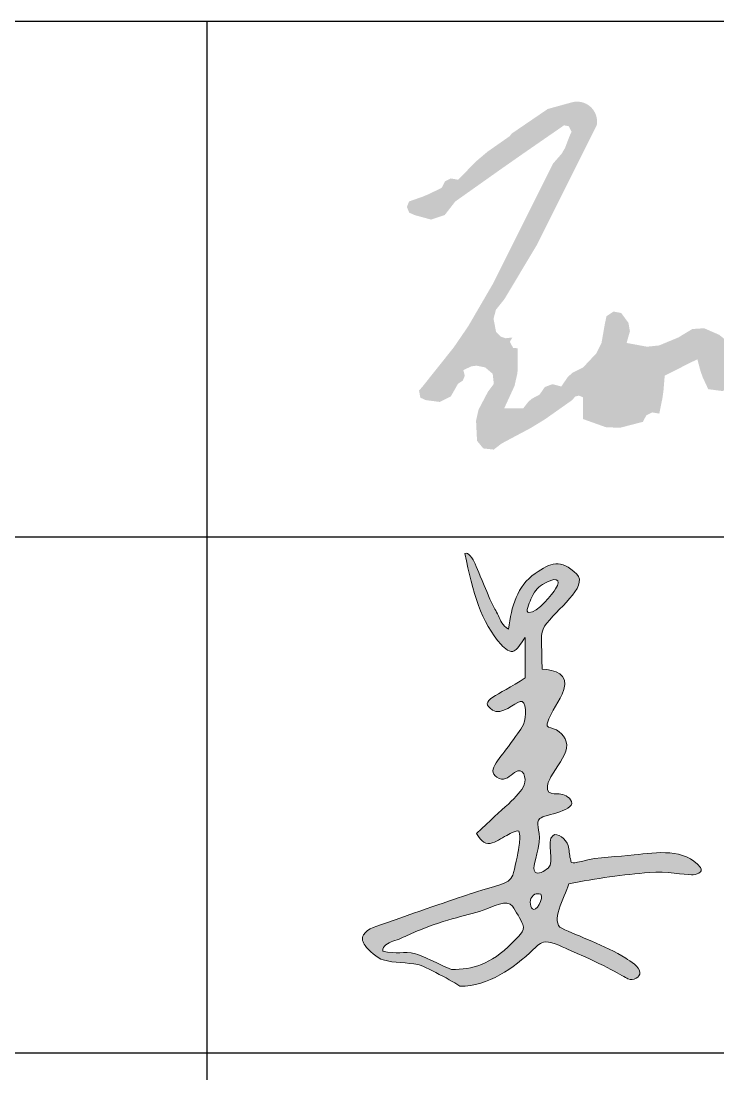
# Model space of a CAD drawing. Extents: x -129922 to 1190196, y -520662 to 139923.
# Drawn here: x 58029.5 to 58245.7, y -324208.6 to -323882 of the extents above; entities that cross this region are included whole.
import ezdxf
from ezdxf.enums import TextEntityAlignment as Align

# ---------------------------------------------------------------- set-up
doc = ezdxf.new("R2010")
doc.units = 0
doc.header["$LTSCALE"] = 1000
doc.header["$MEASUREMENT"] = 0
doc.linetypes.add('DASH', pattern=[0.35, 0.25, -0.1])
doc.layers.add('QIANMING', color=7, linetype='Continuous')
doc.layers.add('Y-云图图框', color=7, linetype='Continuous')
doc.layers.add('S-板-COLU', color=50, linetype='DASH', lineweight=20)
doc.layers.add('S-通用-TEXT', color=7, linetype='Continuous', lineweight=20)
doc.styles.add('_YT_Name', font='', dxfattribs={"width": 0.8})
doc.styles.add('_YT_Sign_Text', font='ros.shx', dxfattribs={"width": 0.8, "bigfont": 'hztxt.shx'})
doc.styles.get("Standard").update_dxf_attribs({"font": 'gbenor.shx', "bigfont": 'gbcbig.shx'})
doc.styles.get('_YT_Name').set_extended_font_data('SimHei')

# ---------------------------------------------------------------- blocks, each defined once
blk = doc.blocks.new('ECMCTK_A1_竖_单行图名--0')
for p, q in [((326, 34), (566, 34)), ((357, 10), (357, 34)), ((326, 26), (566, 26)), ((326, 18), (442.965, 18))]:
    blk.add_line(p, q)
at = {"color": 80, "flags": 3}
for tag, height, p in [('YTHQINS', 3, (593.314, 817.5)), ('ECMCKEY', 3, (440.092, 590.571)), ('YTTQINS', 3.75, (595.351, 11.875)), ('YTFRAME', 3, (375.972, 4.922)), ('YTBARCODE_T1', 3, (493.744, 4.57))]:
    blk.add_attdef(tag, text='', height=height, dxfattribs=at).set_placement(p, align=Align.MIDDLE_CENTER)
for tag, height, style, width, p in [('工程号', 4, '_YT_Sign_Text', 0.5, (557.076, 44.123)), ('证书编号', 4, '_YT_Sign_Text', 0.8, (461.866, 43.811)), ('审查批准号', 4, '_YT_Sign_Text', 0.8, (514.064, 43.811)), ('设计单位', 6, '_YT_Name', 0.8, (376.746, 38.601)), ('建设单位', 4, '_YT_Sign_Text', 0.8, (487.96, 36.114)), ('阶段', 4, '_YT_Sign_Text', 0.8, (557.076, 35.814)), ('项目号', 4, '_YT_Sign_Text', 0.5, (575.077, 33.721)), ('项目名称', 4, '_YT_Sign_Text', 0.8, (487.96, 28.114)), ('专业', 4, '_YT_Sign_Text', 0.8, (557.076, 27.31)), ('图纸编号', 4, '_YT_Sign_Text', 0.5, (556.929, 19.362)), ('图纸名称', 4.5, '_YT_Name', 0.8, (488.389, 15.063)), ('版本号', 4, '_YT_Sign_Text', 0.8, (575.077, 13.002)), ('出图比例', 4.2, '_YT_Sign_Text', 0.8, (434.825, 11.782)), ('日期', 4, '_YT_Sign_Text', 0.5, (556.88, 12.129))]:
    blk.add_attdef(tag, text='', height=height, dxfattribs=dict(style=style, width=width)).set_placement(p, align=Align.CENTER)
at = {"style": '_YT_Sign_Text', "width": 0.8, "flags": 3}
for tag, p, height in [('{审定人}', (358.87, 26.451), 6.24), ('{校对人}', (411.349, 26.531), 6.24), ('[审定人]', (343.945, 27.808), 4.104), ('[校对人]', (395.235, 27.824), 4.104), ('{审核人}', (359.98, 18.44), 6.24), ('{设计人}', (411.48, 18.539), 6.24), ('[设计人]', (395.473, 20.211), 4.104), ('[审核人]', (344.012, 19.756), 4.104), ('{项目负责人}', (361.28, 10.719), 6.24), ('{专业负责人}', (411.579, 10.361), 6.24), ('[项目负责人]', (343.778, 12.012), 4.104), ('[专业负责人]', (395.741, 11.768), 4.104)]:
    blk.add_attdef(tag, p, '', height=height, dxfattribs=at)
at = {"color": 80, "flags": 3}
for tag, p in [('YTQRCODE', (304.556, 12.073)), ('YTBZSIT', (10, 10)), ('EXT_TK_LEFT', (10, 10))]:
    blk.add_attdef(tag, p, '', height=3, dxfattribs=at)
blk = doc.blocks.new('jg-jiangqingchun')
h = blk.add_hatch(color=256)
edge = h.paths.add_edge_path()
edge.add_spline(control_points=[(271.69, 294.48), (271.69, 273.67), (271.69, 284.08), (271.69, 263.27)], knot_values=[0, 0, 0, 0, 1, 1, 1, 1], degree=3, periodic=0)
edge.add_spline(control_points=[(271.69, 263.27), (249.99, 248.51), (234.55, 245.81), (246.25, 238.13)], knot_values=[0, 0, 0, 0, 1, 1, 1, 1], degree=3, periodic=0)
edge.add_spline(control_points=[(246.25, 238.13), (252.99, 233.71), (263.83, 243.74), (267.8, 244.87)], knot_values=[0, 0, 0, 0, 1, 1, 1, 1], degree=3, periodic=0)
edge.add_spline(control_points=[(267.8, 244.87), (272.65, 246.24), (272.92, 232.92), (270.26, 226.96)], knot_values=[0, 0, 0, 0, 1, 1, 1, 1], degree=3, periodic=0)
edge.add_spline(control_points=[(270.26, 226.96), (268, 221.9), (264.28, 218.26), (258.61, 210.03)], knot_values=[0, 0, 0, 0, 1, 1, 1, 1], degree=3, periodic=0)
edge.add_spline(control_points=[(258.61, 210.03), (251.43, 199.6), (240.15, 190.16), (251.5, 185.04)], knot_values=[0, 0, 0, 0, 1, 1, 1, 1], degree=3, periodic=0)
edge.add_spline(control_points=[(251.5, 185.04), (256.02, 183.01), (259.93, 187.22), (263.45, 189.72)], knot_values=[0, 0, 0, 0, 1, 1, 1, 1], degree=3, periodic=0)
edge.add_spline(control_points=[(263.45, 189.72), (270.4, 194.66), (272.86, 184.97), (270.89, 180.27)], knot_values=[0, 0, 0, 0, 1, 1, 1, 1], degree=3, periodic=0)
edge.add_spline(control_points=[(270.89, 180.27), (266.78, 170.51), (254.5, 162.79), (233.98, 142.34)], knot_values=[0, 0, 0, 0, 1, 1, 1, 1], degree=3, periodic=0)
edge.add_spline(control_points=[(233.98, 142.34), (236.15, 138.39), (239.63, 133.84), (244.38, 134.77)], knot_values=[0, 0, 0, 0, 1, 1, 1, 1], degree=3, periodic=0)
edge.add_spline(control_points=[(244.38, 134.77), (249.11, 135.7), (252.8, 138.64), (257.35, 140.99)], knot_values=[0, 0, 0, 0, 1, 1, 1, 1], degree=3, periodic=0)
edge.add_spline(control_points=[(257.35, 140.99), (260.36, 142.55), (266.5, 146.19), (267.1, 143.48)], knot_values=[0, 0, 0, 0, 1, 1, 1, 1], degree=3, periodic=0)
edge.add_spline(control_points=[(267.1, 143.48), (267.95, 139.63), (267.23, 135.85), (266.75, 131.91)], knot_values=[0, 0, 0, 0, 1, 1, 1, 1], degree=3, periodic=0)
edge.add_spline(control_points=[(266.75, 131.91), (266.14, 126.99), (263.52, 114.73), (261.97, 110.12)], knot_values=[0, 0, 0, 0, 1, 1, 1, 1], degree=3, periodic=0)
edge.add_spline(control_points=[(261.97, 110.12), (259.47, 102.7), (247.1, 101.67), (233.88, 97.2)], knot_values=[0, 0, 0, 0, 1, 1, 1, 1], degree=3, periodic=0)
edge.add_spline(control_points=[(233.88, 97.2), (222.9, 93.48), (197.31, 85.05), (170.09, 75.25)], knot_values=[0, 0, 0, 0, 1, 1, 1, 1], degree=3, periodic=0)
edge.add_spline(control_points=[(170.09, 75.25), (154.52, 69.64), (150.04, 69.43), (146.17, 63.73)], knot_values=[0, 0, 0, 0, 1, 1, 1, 1], degree=3, periodic=0)
edge.add_spline(control_points=[(146.17, 63.73), (144.4, 61.12), (145.85, 57.99), (147.46, 55.64)], knot_values=[0, 0, 0, 0, 1, 1, 1, 1], degree=3, periodic=0)
edge.add_spline(control_points=[(147.46, 55.64), (150.22, 51.62), (156.72, 45.76), (161.54, 44.39)], knot_values=[0, 0, 0, 0, 1, 1, 1, 1], degree=3, periodic=0)
edge.add_spline(control_points=[(161.54, 44.39), (170.07, 41.97), (180.02, 42.51), (188.45, 40.81)], knot_values=[0, 0, 0, 0, 1, 1, 1, 1], degree=3, periodic=0)
edge.add_spline(control_points=[(188.45, 40.81), (192.83, 39.93), (217.39, 27.04), (220.98, 24.01)], knot_values=[0, 0, 0, 0, 1, 1, 1, 1], degree=3, periodic=0)
edge.add_spline(control_points=[(220.98, 24.01), (243.38, 24.01), (262.25, 37.73), (278.14, 52.67)], knot_values=[0, 0, 0, 0, 1, 1, 1, 1], degree=3, periodic=0)
edge.add_spline(control_points=[(278.14, 52.67), (280.76, 55.13), (283.5, 58.18), (287.38, 58.4)], knot_values=[0, 0, 0, 0, 1, 1, 1, 1], degree=3, periodic=0)
edge.add_spline(control_points=[(287.38, 58.4), (293.16, 58.73), (302.66, 53.46), (306.91, 51.67)], knot_values=[0, 0, 0, 0, 1, 1, 1, 1], degree=3, periodic=0)
edge.add_spline(control_points=[(306.91, 51.67), (335.13, 39.76), (347.15, 31.71), (351.27, 29.78)], knot_values=[0, 0, 0, 0, 1, 1, 1, 1], degree=3, periodic=0)
edge.add_spline(control_points=[(351.27, 29.78), (355.8, 27.66), (360.81, 31.3), (360.68, 34.48)], knot_values=[0, 0, 0, 0, 1, 1, 1, 1], degree=3, periodic=0)
edge.add_spline(control_points=[(360.68, 34.48), (360.48, 39.19), (352.99, 43.61), (349.59, 45.77)], knot_values=[0, 0, 0, 0, 1, 1, 1, 1], degree=3, periodic=0)
edge.add_spline(control_points=[(349.59, 45.77), (333.77, 55.84), (312.08, 63.03), (300.05, 68.9)], knot_values=[0, 0, 0, 0, 1, 1, 1, 1], degree=3, periodic=0)
edge.add_spline(control_points=[(300.05, 68.9), (291.01, 73.31), (301.75, 92.44), (305.5, 103.33)], knot_values=[0, 0, 0, 0, 1, 1, 1, 1], degree=3, periodic=0)
edge.add_spline(control_points=[(305.5, 103.33), (326.49, 107.8), (348.13, 110.55), (367.94, 112.17)], knot_values=[0, 0, 0, 0, 1, 1, 1, 1], degree=3, periodic=0)
edge.add_spline(control_points=[(367.94, 112.17), (381.17, 113.26), (394.87, 110.44), (400.55, 110.39)], knot_values=[0, 0, 0, 0, 1, 1, 1, 1], degree=3, periodic=0)
edge.add_spline(control_points=[(400.55, 110.39), (403.93, 110.36), (410.5, 112.32), (407.58, 115.98)], knot_values=[0, 0, 0, 0, 1, 1, 1, 1], degree=3, periodic=0)
edge.add_spline(control_points=[(407.58, 115.98), (395.23, 131.45), (373.71, 127.65), (356.16, 125.81)], knot_values=[0, 0, 0, 0, 1, 1, 1, 1], degree=3, periodic=0)
edge.add_spline(control_points=[(356.16, 125.81), (343.54, 124.49), (328.58, 124.42), (315.26, 120.85)], knot_values=[0, 0, 0, 0, 1, 1, 1, 1], degree=3, periodic=0)
edge.add_spline(control_points=[(315.26, 120.85), (306.02, 118.38), (307.68, 120.07), (306.76, 122.74)], knot_values=[0, 0, 0, 0, 1, 1, 1, 1], degree=3, periodic=0)
edge.add_spline(control_points=[(306.76, 122.74), (305.63, 126.03), (306.03, 129.65), (304.96, 133.07)], knot_values=[0, 0, 0, 0, 1, 1, 1, 1], degree=3, periodic=0)
edge.add_spline(control_points=[(304.96, 133.07), (303.37, 138.14), (296.56, 143.45), (293.22, 140.99)], knot_values=[0, 0, 0, 0, 1, 1, 1, 1], degree=3, periodic=0)
edge.add_spline(control_points=[(293.22, 140.99), (287.26, 136.6), (295.2, 120.12), (289.46, 115.54)], knot_values=[0, 0, 0, 0, 1, 1, 1, 1], degree=3, periodic=0)
edge.add_spline(control_points=[(289.46, 115.54), (286.65, 113.3), (281.46, 110.09), (279.38, 112.5)], knot_values=[0, 0, 0, 0, 1, 1, 1, 1], degree=3, periodic=0)
edge.add_spline(control_points=[(279.38, 112.5), (276.26, 116.11), (280.74, 121.62), (282.44, 135.76)], knot_values=[0, 0, 0, 0, 1, 1, 1, 1], degree=3, periodic=0)
edge.add_spline(control_points=[(282.44, 135.76), (283.68, 146.05), (278.84, 150.44), (283.12, 154.18)], knot_values=[0, 0, 0, 0, 1, 1, 1, 1], degree=3, periodic=0)
edge.add_spline(control_points=[(283.12, 154.18), (286.24, 156.91), (313.09, 160.39), (306.89, 168.64)], knot_values=[0, 0, 0, 0, 1, 1, 1, 1], degree=3, periodic=0)
edge.add_spline(control_points=[(306.89, 168.64), (304.43, 171.9), (300.42, 173.33), (296.43, 173.09)], knot_values=[0, 0, 0, 0, 1, 1, 1, 1], degree=3, periodic=0)
edge.add_spline(control_points=[(296.43, 173.09), (293.61, 172.92), (289.48, 173.64), (289.06, 176.22)], knot_values=[0, 0, 0, 0, 1, 1, 1, 1], degree=3, periodic=0)
edge.add_spline(control_points=[(289.06, 176.22), (288.28, 181.03), (289.97, 183.21), (291.62, 186.26)], knot_values=[0, 0, 0, 0, 1, 1, 1, 1], degree=3, periodic=0)
edge.add_spline(control_points=[(291.62, 186.26), (295.65, 193.7), (302.97, 202.59), (303.8, 208.71)], knot_values=[0, 0, 0, 0, 1, 1, 1, 1], degree=3, periodic=0)
edge.add_spline(control_points=[(303.8, 208.71), (304.74, 215.54), (299.96, 221.54), (293.64, 223.69)], knot_values=[0, 0, 0, 0, 1, 1, 1, 1], degree=3, periodic=0)
edge.add_spline(control_points=[(293.64, 223.69), (290.54, 224.74), (287.77, 224.47), (288.73, 227.6)], knot_values=[0, 0, 0, 0, 1, 1, 1, 1], degree=3, periodic=0)
edge.add_spline(control_points=[(288.73, 227.6), (291.99, 238.22), (298.6, 244.56), (301.71, 254.04)], knot_values=[0, 0, 0, 0, 1, 1, 1, 1], degree=3, periodic=0)
edge.add_spline(control_points=[(301.71, 254.04), (305.53, 265.66), (294.86, 269.58), (284.7, 269.77)], knot_values=[0, 0, 0, 0, 1, 1, 1, 1], degree=3, periodic=0)
edge.add_spline(control_points=[(284.7, 269.77), (284.7, 292), (282.83, 297.5), (286.68, 303.12)], knot_values=[0, 0, 0, 0, 1, 1, 1, 1], degree=3, periodic=0)
edge.add_spline(control_points=[(286.68, 303.12), (295.59, 316.15), (321.13, 333.97), (311.63, 343.54)], knot_values=[0, 0, 0, 0, 1, 1, 1, 1], degree=3, periodic=0)
edge.add_spline(control_points=[(311.63, 343.54), (299.18, 356.09), (291.23, 352.43), (279.44, 344.14)], knot_values=[0, 0, 0, 0, 1, 1, 1, 1], degree=3, periodic=0)
edge.add_spline(control_points=[(279.44, 344.14), (265.47, 334.31), (260.91, 318.48), (258.69, 300.98)], knot_values=[0, 0, 0, 0, 1, 1, 1, 1], degree=3, periodic=0)
edge.add_spline(control_points=[(258.69, 300.98), (253.66, 303.87), (252.68, 307.41), (250.87, 311.34)], knot_values=[0, 0, 0, 0, 1, 1, 1, 1], degree=3, periodic=0)
edge.add_spline(control_points=[(250.87, 311.34), (248.85, 315.71), (247.59, 316.39), (244.29, 324.27)], knot_values=[0, 0, 0, 0, 1, 1, 1, 1], degree=3, periodic=0)
edge.add_spline(control_points=[(244.29, 324.27), (237.21, 341.12), (235.37, 345.71), (232.79, 351.68)], knot_values=[0, 0, 0, 0, 1, 1, 1, 1], degree=3, periodic=0)
edge.add_spline(control_points=[(232.79, 351.68), (231.25, 355.23), (226.99, 361.72), (224.88, 359.5)], knot_values=[0, 0, 0, 0, 1, 1, 1, 1], degree=3, periodic=0)
edge.add_spline(control_points=[(224.88, 359.5), (231.32, 329.24), (237.2, 306.3), (253.11, 288.92)], knot_values=[0, 0, 0, 0, 1, 1, 1, 1], degree=3, periodic=0)
edge.add_spline(control_points=[(253.11, 288.92), (255.72, 286.07), (260.06, 282.21), (263.19, 284.13)], knot_values=[0, 0, 0, 0, 1, 1, 1, 1], degree=3, periodic=0)
edge.add_spline(control_points=[(263.19, 284.13), (267.06, 286.5), (268.83, 291.16), (271.69, 294.48)], knot_values=[0, 0, 0, 0, 1, 1, 1, 1], degree=3, periodic=0)
edge = h.paths.add_edge_path(flags=16)
edge.add_spline(control_points=[(274.43, 313.73), (271.51, 313.83), (274.7, 320.78), (276.07, 324.12)], knot_values=[0, 0, 0, 0, 1, 1, 1, 1], degree=3, periodic=0)
edge.add_spline(control_points=[(276.07, 324.12), (278.39, 329.79), (280.84, 332.77), (285.01, 335.47)], knot_values=[0, 0, 0, 0, 1, 1, 1, 1], degree=3, periodic=0)
edge.add_spline(control_points=[(285.01, 335.47), (294.78, 341.8), (300.48, 340.21), (295.28, 332.16)], knot_values=[0, 0, 0, 0, 1, 1, 1, 1], degree=3, periodic=0)
edge.add_spline(control_points=[(295.28, 332.16), (292.96, 328.57), (281.34, 313.49), (274.43, 313.73)], knot_values=[0, 0, 0, 0, 1, 1, 1, 1], degree=3, periodic=0)
edge = h.paths.add_edge_path(flags=16)
edge.add_spline(control_points=[(282.38, 95.69), (287.52, 96.19), (281.88, 83.09), (278.31, 83.56)], knot_values=[0, 0, 0, 0, 1, 1, 1, 1], degree=3, periodic=0)
edge.add_spline(control_points=[(278.31, 83.56), (275.53, 83.92), (274.5, 90.54), (276.81, 93.19)], knot_values=[0, 0, 0, 0, 1, 1, 1, 1], degree=3, periodic=0)
edge.add_spline(control_points=[(276.81, 93.19), (279.25, 95.99), (278.68, 95.34), (282.38, 95.69)], knot_values=[0, 0, 0, 0, 1, 1, 1, 1], degree=3, periodic=0)
edge = h.paths.add_edge_path(flags=16)
edge.add_spline(control_points=[(238.94, 82.95), (246.26, 85.42), (257.78, 91.94), (261.74, 86.07)], knot_values=[0, 0, 0, 0, 1, 1, 1, 1], degree=3, periodic=0)
edge.add_spline(control_points=[(261.74, 86.07), (264.19, 82.45), (268.25, 75.59), (269.88, 71.82)], knot_values=[0, 0, 0, 0, 1, 1, 1, 1], degree=3, periodic=0)
edge.add_spline(control_points=[(269.88, 71.82), (272.11, 66.66), (265.41, 61.63), (261.47, 57.63)], knot_values=[0, 0, 0, 0, 1, 1, 1, 1], degree=3, periodic=0)
edge.add_spline(control_points=[(261.47, 57.63), (244.61, 40.48), (230.95, 37.07), (214.48, 37.01)], knot_values=[0, 0, 0, 0, 1, 1, 1, 1], degree=3, periodic=0)
edge.add_spline(control_points=[(214.48, 37.01), (194.94, 45.43), (191.44, 47.84), (186.47, 49.17)], knot_values=[0, 0, 0, 0, 1, 1, 1, 1], degree=3, periodic=0)
edge.add_spline(control_points=[(186.47, 49.17), (177.18, 51.65), (171.98, 48.23), (161.16, 51.32)], knot_values=[0, 0, 0, 0, 1, 1, 1, 1], degree=3, periodic=0)
edge.add_spline(control_points=[(161.16, 51.32), (161.02, 55.33), (165.38, 57.68), (169.01, 58.83)], knot_values=[0, 0, 0, 0, 1, 1, 1, 1], degree=3, periodic=0)
edge.add_spline(control_points=[(169.01, 58.83), (173.52, 60.26), (177.21, 62.11), (181.96, 64.2)], knot_values=[0, 0, 0, 0, 1, 1, 1, 1], degree=3, periodic=0)
edge.add_spline(control_points=[(181.96, 64.2), (209.45, 76.29), (223.82, 77.86), (238.94, 82.95)], knot_values=[0, 0, 0, 0, 1, 1, 1, 1], degree=3, periodic=0)
for points in [[(224.88, 359.5), (226.99, 361.72), (231.25, 355.23), (232.79, 351.68)], [(253.11, 288.92), (237.2, 306.3), (231.32, 329.24), (224.88, 359.5)], [(232.79, 351.68), (235.37, 345.71), (237.21, 341.12), (244.29, 324.27)], [(279.44, 344.14), (291.23, 352.43), (299.18, 356.09), (311.63, 343.54)], [(258.69, 300.98), (260.91, 318.48), (265.47, 334.31), (279.44, 344.14)], [(311.63, 343.54), (321.13, 333.97), (295.59, 316.15), (286.68, 303.12)], [(285.01, 335.47), (280.84, 332.77), (278.39, 329.79), (276.07, 324.12)], [(295.28, 332.16), (300.48, 340.21), (294.78, 341.8), (285.01, 335.47)], [(274.43, 313.73), (281.34, 313.49), (292.96, 328.57), (295.28, 332.16)], [(244.29, 324.27), (247.59, 316.39), (248.85, 315.71), (250.87, 311.34)], [(276.07, 324.12), (274.7, 320.78), (271.51, 313.83), (274.43, 313.73)], [(250.87, 311.34), (252.68, 307.41), (253.66, 303.87), (258.69, 300.98)], [(286.68, 303.12), (282.83, 297.5), (284.7, 292), (284.7, 269.77)], [(271.69, 294.48), (268.83, 291.16), (267.06, 286.5), (263.19, 284.13)], [(271.69, 263.27), (271.69, 284.08), (271.69, 273.67), (271.69, 294.48)], [(263.19, 284.13), (260.06, 282.21), (255.72, 286.07), (253.11, 288.92)], [(284.7, 269.77), (294.86, 269.58), (305.53, 265.66), (301.71, 254.04)], [(246.25, 238.13), (234.55, 245.81), (249.99, 248.51), (271.69, 263.27)], [(301.71, 254.04), (298.6, 244.56), (291.99, 238.22), (288.73, 227.6)], [(270.26, 226.96), (272.92, 232.92), (272.65, 246.24), (267.8, 244.87)], [(267.8, 244.87), (263.83, 243.74), (252.99, 233.71), (246.25, 238.13)], [(258.61, 210.03), (264.28, 218.26), (268, 221.9), (270.26, 226.96)], [(288.73, 227.6), (287.77, 224.47), (290.54, 224.74), (293.64, 223.69)], [(293.64, 223.69), (299.96, 221.54), (304.74, 215.54), (303.8, 208.71)], [(251.5, 185.04), (240.15, 190.16), (251.43, 199.6), (258.61, 210.03)], [(303.8, 208.71), (302.97, 202.59), (295.65, 193.7), (291.62, 186.26)], [(263.45, 189.72), (259.93, 187.22), (256.02, 183.01), (251.5, 185.04)], [(270.89, 180.27), (272.86, 184.97), (270.4, 194.66), (263.45, 189.72)], [(233.98, 142.34), (254.5, 162.79), (266.78, 170.51), (270.89, 180.27)], [(291.62, 186.26), (289.97, 183.21), (288.28, 181.03), (289.06, 176.22)], [(289.06, 176.22), (289.48, 173.64), (293.61, 172.92), (296.43, 173.09)], [(296.43, 173.09), (300.42, 173.33), (304.43, 171.9), (306.89, 168.64)], [(306.89, 168.64), (313.09, 160.39), (286.24, 156.91), (283.12, 154.18)], [(283.12, 154.18), (278.84, 150.44), (283.68, 146.05), (282.44, 135.76)], [(244.38, 134.77), (239.63, 133.84), (236.15, 138.39), (233.98, 142.34)], [(257.35, 140.99), (252.8, 138.64), (249.11, 135.7), (244.38, 134.77)], [(267.1, 143.48), (266.5, 146.19), (260.36, 142.55), (257.35, 140.99)], [(266.75, 131.91), (267.23, 135.85), (267.95, 139.63), (267.1, 143.48)], [(289.46, 115.54), (295.2, 120.12), (287.26, 136.6), (293.22, 140.99)], [(293.22, 140.99), (296.56, 143.45), (303.37, 138.14), (304.96, 133.07)], [(261.97, 110.12), (263.52, 114.73), (266.14, 126.99), (266.75, 131.91)], [(282.44, 135.76), (280.74, 121.62), (276.26, 116.11), (279.38, 112.5)], [(304.96, 133.07), (306.03, 129.65), (305.63, 126.03), (306.76, 122.74)], [(356.16, 125.81), (373.71, 127.65), (395.23, 131.45), (407.58, 115.98)], [(306.76, 122.74), (307.68, 120.07), (306.02, 118.38), (315.26, 120.85)], [(315.26, 120.85), (328.58, 124.42), (343.54, 124.49), (356.16, 125.81)], [(279.38, 112.5), (281.46, 110.09), (286.65, 113.3), (289.46, 115.54)], [(407.58, 115.98), (410.5, 112.32), (403.93, 110.36), (400.55, 110.39)], [(233.88, 97.2), (247.1, 101.67), (259.47, 102.7), (261.97, 110.12)], [(367.94, 112.17), (348.13, 110.55), (326.49, 107.8), (305.5, 103.33)], [(400.55, 110.39), (394.87, 110.44), (381.17, 113.26), (367.94, 112.17)], [(305.5, 103.33), (301.75, 92.44), (291.01, 73.31), (300.05, 68.9)], [(170.09, 75.25), (197.31, 85.05), (222.9, 93.48), (233.88, 97.2)], [(238.94, 82.95), (246.26, 85.42), (257.78, 91.94), (261.74, 86.07)], [(278.31, 83.56), (275.53, 83.92), (274.5, 90.54), (276.81, 93.19)], [(276.81, 93.19), (279.25, 95.99), (278.68, 95.34), (282.38, 95.69)], [(282.38, 95.69), (287.52, 96.19), (281.88, 83.09), (278.31, 83.56)], [(181.96, 64.2), (209.45, 76.29), (223.82, 77.86), (238.94, 82.95)], [(261.74, 86.07), (264.19, 82.45), (268.25, 75.59), (269.88, 71.82)], [(146.17, 63.73), (150.04, 69.43), (154.52, 69.64), (170.09, 75.25)], [(269.88, 71.82), (272.11, 66.66), (265.41, 61.63), (261.47, 57.63)], [(300.05, 68.9), (312.08, 63.03), (333.77, 55.84), (349.59, 45.77)], [(147.46, 55.64), (145.85, 57.99), (144.4, 61.12), (146.17, 63.73)], [(161.16, 51.32), (161.02, 55.33), (165.38, 57.68), (169.01, 58.83)], [(169.01, 58.83), (173.52, 60.26), (177.21, 62.11), (181.96, 64.2)], [(261.47, 57.63), (244.61, 40.48), (230.95, 37.07), (214.48, 37.01)], [(287.38, 58.4), (283.5, 58.18), (280.76, 55.13), (278.14, 52.67)], [(306.91, 51.67), (302.66, 53.46), (293.16, 58.73), (287.38, 58.4)], [(161.54, 44.39), (156.72, 45.76), (150.22, 51.62), (147.46, 55.64)], [(186.47, 49.17), (177.18, 51.65), (171.98, 48.23), (161.16, 51.32)], [(214.48, 37.01), (194.94, 45.43), (191.44, 47.84), (186.47, 49.17)], [(278.14, 52.67), (262.25, 37.73), (243.38, 24.01), (220.98, 24.01)], [(351.27, 29.78), (347.15, 31.71), (335.13, 39.76), (306.91, 51.67)], [(188.45, 40.81), (180.02, 42.51), (170.07, 41.97), (161.54, 44.39)], [(349.59, 45.77), (352.99, 43.61), (360.48, 39.19), (360.68, 34.48)], [(220.98, 24.01), (217.39, 27.04), (192.83, 39.93), (188.45, 40.81)], [(360.68, 34.48), (360.81, 31.3), (355.8, 27.66), (351.27, 29.78)]]:
    blk.add_open_spline(points, degree=3)
blk = doc.blocks.new('A$C105B0D0C')
at = {"layer": 'S-通用-TEXT', "xscale": 2, "yscale": 2, "zscale": 2}
blk.add_blockref('jg-jiangqingchun', (-292.3, -22, 13.8), dxfattribs=at)
blk = doc.blocks.new('A$C148031DB')
at = {"layer": 'QIANMING'}
h = blk.add_hatch(color=256, dxfattribs=at)
h.paths.add_polyline_path([(1428.2, 310.6), (1447, 316.2), (1485.1, 325.3), (1533.9, 325.3), (1558.3, 325.3), (1607, 325.3), (1606.1, 320), (1611.2, 315), (1616.4, 315.9), (1620.7, 293.1), (1616.9, 277.7), (1602.3, 259.6), (1591.1, 253.9), (1586.1, 243.9), (1588.3, 231.5), (1580.8, 231.5), (1577, 231.5), (1569.5, 231.5), (1569.5, 224), (1569.5, 220.3), (1569.5, 212.8), (1524.8, 182.4), (1502.2, 167.4), (1457, 137.8), (1425.3, 125.6), (1406.2, 123.5), (1372.6, 128.4), (1369.8, 137.3), (1363.2, 142.2), (1353.9, 142.4), (1322.1, 174.8), (1309.3, 197.1), (1297.6, 240.9), (1288.2, 240.9), (1288.2, 231.5), (1277.3, 234.9), (1269.3, 233.5), (1260.1, 226.8), (1256.4, 224.8), (1251.3, 227.4), (1250.7, 231.5), (1222.6, 231.5), (1222.6, 222.1), (1226.4, 222.1), (1228.2, 222.1), (1232, 222.1), (1228, 165.9), (1226.1, 137.8), (1222.6, 81.5), (1215.1, 81.5), (1211.4, 81.5), (1203.9, 81.5), (1203.9, 74), (1203.9, 70.2), (1203.9, 62.7), (1211.4, 62.7), (1215.1, 62.7), (1222.6, 62.7), (1224.9, 46.1), (1218.5, 33.4), (1203.9, 25.2), (1203.9, 15.9), (1213.2, 15.9), (1217.3, 4.7), (1231.4, 0), (1241.4, 6.5), (1241.4, 25.2), (1245.1, 25.2), (1247, 25.2), (1250.7, 25.2), (1250.7, 62.7), (1250.7, 81.5), (1250.7, 119), (1260.9, 144.3), (1264.8, 157.7), (1269.5, 184.6), (1277, 184.6), (1280.7, 184.6), (1288.2, 184.6), (1286.1, 172.2), (1291.1, 162.2), (1302.3, 156.5), (1320.5, 132), (1331, 120.5), (1353.9, 100.2), (1385.9, 89.5), (1405.2, 88.4), (1438.3, 95.6), (1464.1, 99.2), (1477.6, 104.4), (1499.2, 119), (1559.7, 159.9), (1588, 185.2), (1635.2, 240.9), (1642.7, 255.9), (1646.4, 263.4), (1653.9, 278.4), (1660.6, 302.1), (1658.1, 318.7), (1644.5, 339.3), (1631.6, 346.2), (1625.5, 351.3), (1616.4, 362.8), (1563.9, 362.8), (1537.6, 362.8), (1485.1, 362.8), (1453.7, 348.4), (1435.3, 344.3), (1400.8, 344), (1400.8, 334.7), (1363.2, 334.7), (1337, 316.2), (1320.1, 309.9), (1288.2, 306.5), (1277.6, 326.7), (1275.4, 340.2), (1278.9, 362.8), (1299.2, 382.2), (1308.1, 394.1), (1321.1, 419), (1314.3, 439.3), (1311.4, 449.7), (1307, 470.6), (1327.6, 491.2), (1337.9, 501.6), (1358.6, 522.2), (1371.1, 541.7), (1374.5, 555.3), (1372.6, 578.4), (1347.8, 584.4), (1335.5, 588.2), (1311.7, 597.2), (1309.9, 615.9), (1310.9, 626), (1316.4, 644.1), (1260.1, 644.1), (1265.4, 616.2), (1263.1, 599.3), (1250.7, 573.7), (1188.4, 551), (1158, 534.4), (1105.4, 494.1), (1086.9, 483.3), (1078.1, 476.5), (1063.2, 461.2), (1062.6, 451.2), (1060.3, 445.5), (1053.8, 437.8), (1087.6, 438.3), (1106.9, 445.1), (1133.5, 465.9), (1152.8, 477.6), (1161.8, 485.6), (1175.7, 503.4), (1200.2, 514.4), (1214.5, 517.4), (1241.4, 517.5), (1254.5, 506.7), (1256.5, 488.7), (1246, 475.3), (1222, 432.5), (1201, 412.6), (1157, 390.9), (1121.7, 365.1), (1102.6, 353.7), (1063.2, 334.7), (1061.9, 322.9), (1064.4, 315.1), (1072.6, 306.5), (1092.2, 305.9), (1103.5, 309.3), (1119.5, 320.6), (1157.2, 348.4), (1176, 362.5), (1213.2, 390.9), (1224.5, 390.9), (1230.1, 390.9), (1241.4, 390.9), (1245.3, 375.4), (1240.5, 362.5), (1227.3, 353.4), (1181.1, 321.9), (1159.2, 303.8), (1119.5, 264.3), (1118.8, 254.3), (1116.6, 248.6), (1110.1, 240.9), (1094.6, 244.8), (1081.7, 240), (1072.6, 226.8), (1019.9, 184), (993.6, 162.4), (941.3, 119), (908.3, 109.2), (891.8, 99.9), (866.3, 76.8), (857.5, 73.1), (854.9, 60.2), (861.6, 53.4), (863.1, 47.6), (871.1, 45), (875.7, 48.7), (988.3, 114.2), (1044.5, 147), (1157, 212.8), (1180.7, 213.3), (1193.9, 217.7), (1213.2, 231.5), (1222.6, 231.5), (1250.7, 231.5), (1251.3, 227.4), (1256.4, 224.8), (1260.1, 226.8), (1269.3, 233.5), (1277.3, 234.9), (1288.2, 231.5), (1288.2, 240.9), (1288.2, 269), (1317.5, 279.2), (1332.7, 283), (1363.2, 287.8), (1363.2, 297.1), (1391.4, 297.1)])
h.paths.add_polyline_path([(912.4, 270.3), (889.7, 287.8), (889.9, 321.3), (900.5, 342.5), (927.3, 362.8), (939.8, 382.3), (943.2, 395.9), (941.3, 419), (936.2, 424.8), (929.8, 426.4), (922.6, 423.7), (862.4, 393.8), (833.8, 373.1), (786.6, 325.3), (756.8, 298.8), (741.8, 285.6), (711.6, 259.6), (692.4, 258.1), (678.2, 265.9), (669.4, 283.1), (636.7, 291.6), (616.6, 290.5), (585, 278.4), (572.8, 264), (552.9, 262), (538.1, 273.7), (512.3, 284.9), (491.9, 283.6), (467.8, 269), (434.7, 255.3), (414, 253.1), (378.7, 259.6), (384.4, 279.8), (381.8, 294.3), (369.4, 311.2), (356.1, 313.7), (344, 305.7), (341.2, 292.5), (335.4, 259.4), (326.7, 241.9), (303.7, 217.4), (285.9, 208.6), (277.4, 201.1), (266.2, 184.6), (250.7, 188.5), (237.8, 183.7), (228.7, 170.6), (215.8, 163.7), (209.7, 158.6), (200.6, 147.1), (187.5, 147.1), (180.9, 147.1), (167.8, 147.1), (185.5, 185.5), (190.6, 208), (191.2, 250.3), (182.9, 251.2), (177.5, 261.8), (181.8, 269), (170, 267.7), (162.3, 270.3), (153.7, 278.4), (149.4, 301.2), (153.3, 316.6), (167.8, 334.7), (190.3, 372.2), (201.5, 390.9), (224, 428.4), (263.4, 507.2), (283.1, 546.6), (322.5, 625.3), (324.4, 629.1), (325.3, 630.9), (327.2, 634.7, 0.552076), (284.5, 674.3), (242.8, 662.8), (180.9, 620.6), (177.1, 615.9), (139, 589.2), (120.9, 573.9), (88.1, 540.9), (75.7, 543.1), (65.7, 538.1), (59.9, 526.9), (38, 516.2), (26.7, 511.5), (3.7, 503.4), (0, 494), (3.9, 484.3), (13.1, 480), (41.7, 472.2), (65.2, 480), (83.4, 503.4), (158.1, 556.3), (195.6, 582.6), (270.9, 634.7), (279.1, 633), (283.8, 623.5), (280.3, 615.9), (272.5, 595.5), (266.6, 585.5), (252.2, 569.1), (210.9, 486.5), (190.3, 445.3), (149, 362.8), (105.6, 288.2), (80.9, 252.1), (27.1, 184.6), (20.9, 177.4), (23.2, 165.4), (31.8, 161.2), (56.8, 157.9), (75.7, 167.4), (88.1, 189.3), (96.5, 194.9), (99.7, 202.9), (97.4, 212.8), (111.1, 219.3), (120.1, 220.4), (135, 217.4), (147.9, 206.4), (149.8, 188.9), (139.6, 175.3), (123.5, 144.7), (119.2, 125.4), (120.9, 90.9), (131.7, 77.8), (149.7, 75.8), (163.1, 86.2), (213.6, 113.1), (238.2, 128.2), (285, 161.2), (289.9, 167.2), (296.6, 168.8), (303.7, 165.9), (303.7, 150.9), (303.7, 143.4), (303.7, 128.4), (342.6, 114.5), (366.9, 113.3), (406.9, 123.7), (412.6, 134.9), (422.6, 139.9), (435, 137.8), (440.3, 163.7), (442.2, 177), (444.4, 203.4), (466.9, 214.6), (478.1, 220.3), (500.6, 231.5), (506.3, 210.3), (510.1, 199.8), (519.4, 179.9), (544.3, 176.7), (563.3, 186.1), (575.6, 208.1), (591.4, 220.2), (599, 226.9), (613.1, 240.9), (629.9, 245.1), (641.9, 242.4), (655.3, 231.5), (666.6, 220.3), (672.2, 214.6), (683.5, 203.4), (703.6, 202.2), (716.6, 207.3), (730.3, 222.1), (777.1, 267.3), (800.6, 289.8), (847.6, 334.7), (842.4, 306.7), (844.7, 289.9), (856.9, 264.3), (875.1, 242.8), (887.5, 233.5), (913.2, 222.1), (917.4, 205.4), (914.7, 193.4), (903.8, 179.9), (890.9, 173.1), (884.8, 168), (875.7, 156.5), (853.5, 160.7), (842, 161.7), (819.4, 161.2), (810.9, 156.9), (808.5, 145), (814.7, 137.8), (834.2, 122), (851.3, 118), (875.7, 123.7), (899.9, 140.3), (913.5, 147.1), (941.3, 156.5), (939.2, 168.9), (944.2, 178.9), (955.4, 184.6), (962, 210.1), (960.8, 226), (950.7, 250.3), (924.9, 262.6)])
blk = doc.blocks.new('sgfjhgfkjhgkjhlk')
at = {"layer": 'QIANMING', "xscale": 0.9, "yscale": 0.9, "zscale": 0.9}
blk.add_blockref('A$C148031DB', (6110278.2, -1409707.7), dxfattribs=at)
at = {"layer": 'S-通用-TEXT'}
blk.add_blockref('A$C105B0D0C', (6110210.7, -1410497.8, -13.8), dxfattribs=at)

msp = doc.modelspace()

# ---------------------------------------------------------------- block references
at = {"layer": 'S-板-COLU', "xscale": 0.2, "yscale": 0.2, "zscale": 0.2}
msp.add_blockref('sgfjhgfkjhgkjhlk', (-1163906.4, -42087.04), dxfattribs=at)
at = {"layer": 'Y-云图图框', "xscale": 20, "yscale": 20, "zscale": 20}
msp.add_blockref('ECMCTK_A1_竖_单行图名--0', (50947.27, -324562.01), dxfattribs=at)

doc.saveas('drawing.dxf')
